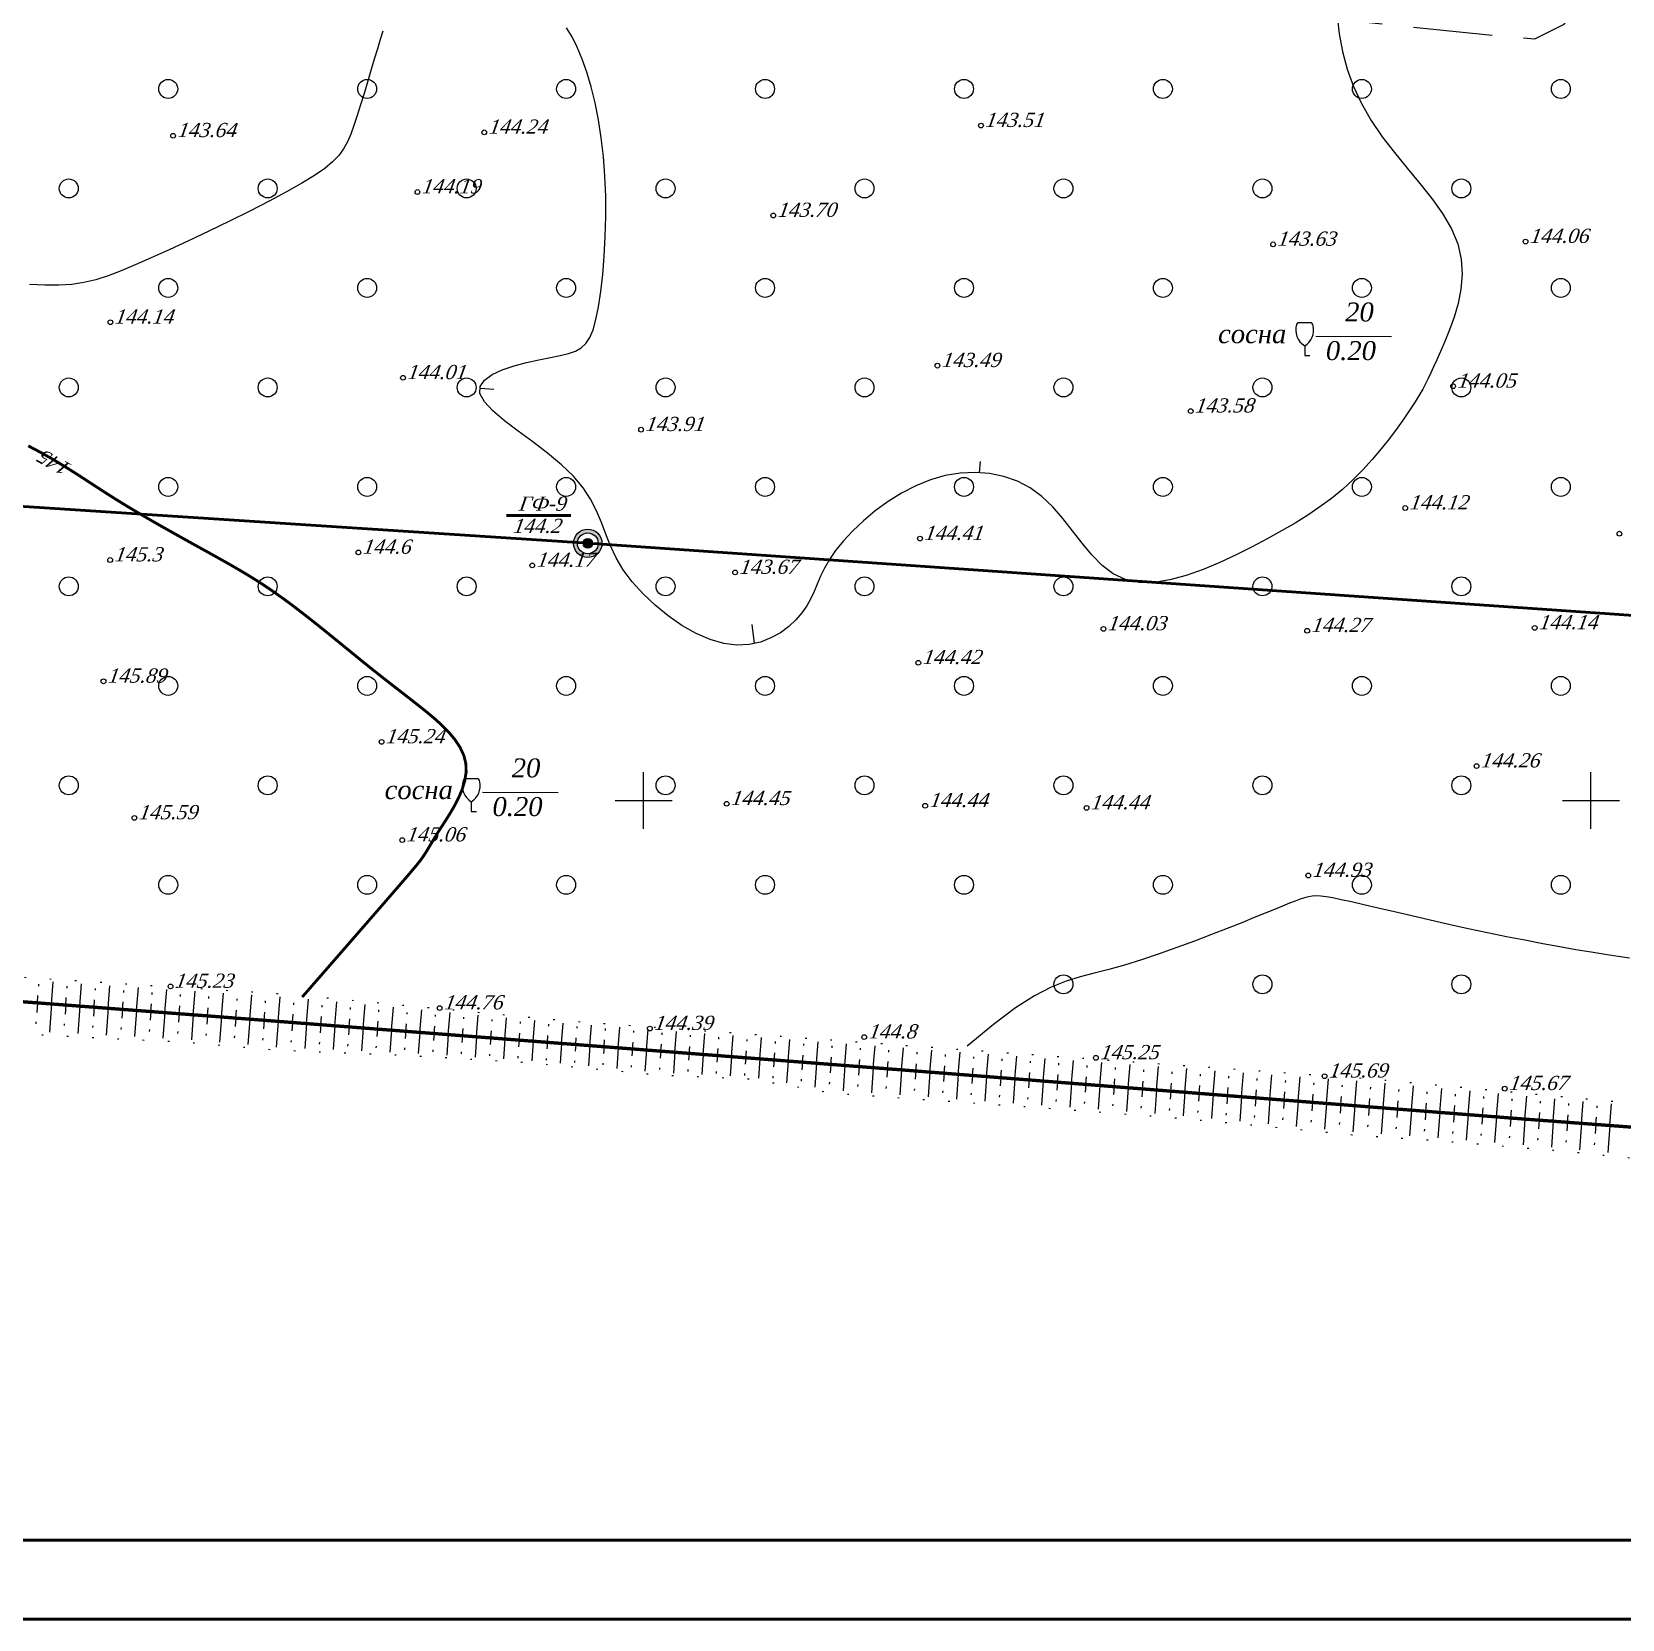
# Model space of a CAD drawing. Header units: millimetres. Extents: x 1400 to 4853, y -623 to 1865.
# Drawn here: x 2861.6 to 2962.3, y 1261.5 to 1362 of the extents above; entities that cross this region are included whole.
import ezdxf
from ezdxf.enums import TextEntityAlignment as Align

# ---------------------------------------------------------------- set-up
doc = ezdxf.new("R2010")
doc.units = ezdxf.units.MM
doc.set_wipeout_variables(frame=1)
for name, pattern in [('ADOT1', [1.6, 0.1, -1.5]), ('AHIDDEN2', [3, 1.5, -1.5]), ('AHIDDEN4', [7, 5, -2])]:
    doc.linetypes.add(name, pattern=pattern)
for name, color, linetype in [('CONT-MNR', 7, 'Continuous'), ('жел_дор', 7, 'Continuous'), ('кресты', 7, 'Continuous'), ('ПИКЕТЫ', 7, 'Continuous'), ('проы', 7, 'Continuous'), ('РАСТИТ', 7, 'Continuous'), ('РЕЛЬЕФ', 7, 'Continuous'), ('Скважины', 7, 'Continuous'), ('СІТУАЦІЯ', 7, 'Continuous')]:
    doc.layers.add(name, color=color, linetype=linetype)
doc.styles.add('grad', font='timesi.ttf')
doc.styles.add('universw', font='timesi.ttf', dxfattribs={"oblique": 10})

# ---------------------------------------------------------------- blocks, each defined once
blk = doc.blocks.new('390_2')
at = {"color": 0, "linetype": 'Continuous', "lineweight": 0}
blk.add_wipeout([(0.56, -0.02), (0.56, 0.02), (0.02, 0.02), (0.02, 1.02), (0.15, 1.11), (0.31, 1.24), (0.46, 1.38), (0.62, 1.58), (0.73, 1.77), (0.84, 2), (0.9, 2.21), (0.95, 2.44), (0.96, 2.61), (0.96, 2.86), (0.94, 3.01), (0.89, 3.24), (0.86, 3.33), (0.82, 3.39), (0.77, 3.44), (0.7, 3.46), (-0.38, 3.46), (-0.69, 3.46), (-0.8, 3.42), (-0.85, 3.37), (-0.89, 3.28), (-0.93, 3.11), (-0.96, 2.93), (-0.97, 2.66), (-0.95, 2.39), (-0.91, 2.19), (-0.85, 2.03), (-0.78, 1.85), (-0.67, 1.65), (-0.56, 1.5), (-0.45, 1.37), (-0.28, 1.21), (-0.13, 1.09), (-0.02, 1.02), (-0.02, -0.02)], dxfattribs=at)
at = {"color": 0, "linetype": 'Continuous'}
blk.add_lwpolyline([(0.89, 3.12), (0.86, 3.28, 0.283123), (0.7, 3.44), (-0.69, 3.44, 0.301637), (-0.87, 3.28, 0.346308), (0, 1.03, 0.325277)], format="xyb", close=True, dxfattribs=at)
blk.add_lwpolyline([(0, 1.03), (0, 0), (0.54, 0)], dxfattribs=at)
blk = doc.blocks.new('372')
blk.add_circle((0, 0), 1)
blk = doc.blocks.new('368')
at = {"color": 0, "linetype": 'Continuous'}
blk.add_blockref('372', (0, 0), dxfattribs=at)
blk = doc.blocks.new('A$C0DFD615A')
at = {"layer": 'Скважины', "linetype": 'Continuous'}
h = blk.add_hatch(color=6, dxfattribs=at)
h.paths.add_polyline_path([(-3, 0, 1), (3, 0, 1)])
h.paths.add_polyline_path([(2.2, 0, -1), (-2.2, 0, -1)], flags=16)
at = {"layer": 'Скважины', "linetype": 'Continuous', "lineweight": 50}
h = blk.add_hatch(color=6, dxfattribs=at)
edge = h.paths.add_edge_path()
edge.add_arc((0, 0), 1, 0, 360)
at = {"layer": 'Скважины', "color": 0, "linetype": 'Continuous'}
for radius in [3, 2.2, 1]:
    blk.add_circle((0, 0), radius, dxfattribs=at)

msp = doc.modelspace()

# ---------------------------------------------------------------- linework, layer by layer
at = {"lineweight": 50}
for points in [[(3351.713, 1865.4673), (3351.713, 1261.4673), (2485.713, 1261.4673), (2485.713, 1865.4673)], [(3346.713, 1860.4673), (3346.713, 1266.4673), (2505.713, 1266.4673), (2505.713, 1860.4673)]]:
    msp.add_lwpolyline(points, close=True, dxfattribs=at)
at = {"color": 7, "linetype": 'Continuous', "lineweight": 50, "flags": 128}
msp.add_lwpolyline([(3022.8806, 1516.821), (3008.7078, 1473.7954), (2991.3424, 1385.8815), (2991.9063, 1342.6075), (2991.9063, 1342.6075, -0.42950611), (2972.8201, 1324.3423), (2896.8223, 1329.5967), (2840.9623, 1333.2267), (2758.0423, 1339.7067), (2692.7023, 1344.9267)], format="xyb", dxfattribs=at)
at = {"layer": 'CONT-MNR', "color": 30, "linetype": 'Continuous', "flags": 128}
for points in [[(2883.8485, 1362.0299), (2883.6809, 1361.5108), (2883.4966, 1360.9117), (2883.2976, 1360.248), (2883.0878, 1359.5401), (2882.8711, 1358.8086), (2882.6514, 1358.0741), (2882.4326, 1357.3571), (2882.2187, 1356.6782), (2882.0136, 1356.0578), (2881.8164, 1355.5103), (2881.6073, 1355.0241), (2881.3617, 1354.5816), (2881.0548, 1354.165), (2880.6622, 1353.7564), (2880.1591, 1353.3383), (2879.5208, 1352.8926), (2878.7229, 1352.4019), (2877.7513, 1351.8539), (2876.6357, 1351.2598), (2875.4163, 1350.6365), (2874.1334, 1350.0009), (2872.8272, 1349.3696), (2871.5382, 1348.7597), (2870.3065, 1348.188), (2869.1724, 1347.6712), (2868.1646, 1347.2232), (2867.2646, 1346.8452), (2866.4422, 1346.5351), (2865.6674, 1346.2911), (2864.9101, 1346.1112), (2864.14, 1345.9934), (2863.3271, 1345.936), (2862.4412, 1345.9368), (2861.4607, 1345.9925)], [(2962.8034, 1303.3165), (2962.0761, 1303.4264), (2961.2641, 1303.5547), (2960.3726, 1303.7008), (2959.4097, 1303.8645), (2958.3835, 1304.0452), (2957.3022, 1304.2427), (2956.1737, 1304.4566), (2955.0064, 1304.6866), (2953.8081, 1304.9322), (2952.5892, 1305.192), (2951.3687, 1305.4606), (2950.1675, 1305.7312), (2949.0068, 1305.9972), (2947.9076, 1306.2521), (2946.8911, 1306.4892), (2945.9782, 1306.7019), (2945.1901, 1306.8835), (2944.5407, 1307.0289), (2944.0151, 1307.1385), (2943.5912, 1307.2142), (2943.247, 1307.2577), (2942.9605, 1307.271), (2942.7096, 1307.256), (2942.4722, 1307.2143), (2942.2263, 1307.148), (2941.9517, 1307.0581), (2941.6354, 1306.9428), (2941.2663, 1306.7995), (2940.8332, 1306.6256), (2940.325, 1306.4186), (2939.7307, 1306.1758), (2939.039, 1305.8947), (2938.2388, 1305.5728), (2937.3252, 1305.21), (2936.3187, 1304.8175), (2935.2457, 1304.4087), (2934.1329, 1303.9974), (2933.0069, 1303.5972), (2931.8942, 1303.2218), (2930.8214, 1302.8846), (2929.8152, 1302.5995), (2928.8895, 1302.3682), (2928.0073, 1302.1448), (2927.1191, 1301.8718), (2926.1752, 1301.4915), (2925.1262, 1300.9462), (2923.9224, 1300.1783), (2922.5143, 1299.1301), (2920.8523, 1297.7439)]]:
    msp.add_lwpolyline(points, dxfattribs=at)
at = {"layer": 'CONT-MNR', "color": 30, "linetype": 'Continuous', "elevation": 43.2, "flags": 128}
for points in [[(2890.0064, 1339.418), (2890.8779, 1339.351)], [(2921.6321, 1334.0665), (2921.6941, 1334.785)], [(2907.3766, 1323.2626), (2907.2394, 1324.4599)]]:
    msp.add_lwpolyline(points, dxfattribs=at)
at = {"layer": 'жел_дор', "color": 7, "linetype": 'Continuous', "const_width": 0.21, "flags": 128}
msp.add_lwpolyline([(2545.1769, 1324.5688), (2568.6355, 1322.6922), (2598.6475, 1320.5455), (2656.7669, 1316.1857), (2693.7945, 1313.3511), (2746.2355, 1309.4923), (2810.4293, 1304.4394), (2873.3997, 1299.6198), (2917.8524, 1296.1617), (2955.541, 1293.183), (2979.0492, 1291.4119), (3006.4384, 1289.3544)], dxfattribs=at)
at = {"layer": 'кресты', "color": 3, "linetype": 'Continuous'}
for p, q in [((2900.3623, 1311.5067), (2900.3623, 1315.1067)), ((2960.3623, 1311.5067), (2960.3623, 1315.1067)), ((2898.5623, 1313.3067), (2902.1623, 1313.3067)), ((2958.5623, 1313.3067), (2962.1623, 1313.3067))]:
    msp.add_line(p, q, dxfattribs=at)
at = {"layer": 'ПИКЕТЫ', "color": 7, "linetype": 'Continuous'}
for centre in [(2921.7263, 1356.0483), (2870.5617, 1355.4061), (2890.2691, 1355.6207), (2886.0348, 1351.8421), (2908.5719, 1350.3564), (2956.2183, 1348.7068), (2940.227, 1348.5294), (2866.5886, 1343.5985), (2918.9718, 1340.8475), (2885.1209, 1340.0787), (2951.6315, 1339.5429), (2935.0104, 1337.9664), (2900.2008, 1336.7942), (2948.5956, 1331.8323), (2917.8644, 1329.8936), (2962.1616, 1330.2061), (2866.574, 1328.5383), (2882.2984, 1329.0234), (2893.3079, 1328.1958), (2906.1546, 1327.7506), (2929.485, 1324.1788), (2942.3854, 1324.0627), (2956.7955, 1324.2434), (2917.7579, 1322.0337), (2866.1522, 1320.8579), (2883.7645, 1317.0224), (2953.114, 1315.4898), (2905.6182, 1313.1063), (2918.191, 1312.977), (2928.4123, 1312.8384), (2868.1086, 1312.2102), (2885.0726, 1310.8066), (2942.4575, 1308.5622), (2870.3984, 1301.5348), (2887.4424, 1300.1685), (2900.7534, 1298.8675), (2914.3305, 1298.3264), (2929.0046, 1297.0158), (2943.4857, 1295.8531), (2954.8993, 1295.0622)]:
    msp.add_circle(centre, 0.15, dxfattribs=at)
at = {"layer": 'РАСТИТ', "color": 7}
for points in [[(2942.9341, 1342.7106), (2947.7259, 1342.6851)], [(2890.1488, 1313.8373), (2894.9406, 1313.8118)]]:
    msp.add_lwpolyline(points, dxfattribs=at)
at = {"layer": 'РЕЛЬЕФ', "color": 7, "linetype": 'Continuous'}
for p, q in [((2862.047, 1301.5543), (2862.0561, 1301.674)), ((2862.8633, 1300.4263), (2862.9699, 1301.8196)), ((2863.8423, 1301.4236), (2863.8514, 1301.5432)), ((2864.6581, 1300.2889), (2864.7662, 1301.7021)), ((2865.6375, 1301.2928), (2865.6467, 1301.4125)), ((2866.4528, 1300.1515), (2866.5625, 1301.5846)), ((2868.2476, 1300.0142), (2868.3588, 1301.4671)), ((2861.9659, 1300.4949), (2861.9199, 1299.8932)), ((2861.9659, 1300.4949), (2862.0012, 1300.9561)), ((2862.8633, 1300.4263), (2862.7268, 1298.6424)), ((2863.7607, 1300.3576), (2863.7965, 1300.8253)), ((2865.5554, 1300.2202), (2865.5918, 1300.6946)), ((2867.3502, 1300.0828), (2867.387, 1300.5639)), ((2867.4328, 1301.1621), (2867.442, 1301.2818)), ((2869.145, 1299.9455), (2869.1823, 1300.4331)), ((2869.2281, 1301.0314), (2869.2373, 1301.151)), ((2870.0424, 1299.8768), (2870.1551, 1301.3497)), ((2871.0234, 1300.9006), (2871.0325, 1301.0203)), ((2871.8371, 1299.7394), (2871.9514, 1301.2322)), ((2872.8187, 1300.7699), (2872.8278, 1300.8895)), ((2873.6319, 1299.6018), (2873.7496, 1301.1146)), ((2874.6152, 1300.6381), (2874.6245, 1300.7577)), ((2875.4265, 1299.4622), (2875.5459, 1300.9969)), ((2876.4104, 1300.5058), (2876.4197, 1300.6254)), ((2877.2211, 1299.3225), (2877.3422, 1300.8792)), ((2878.2055, 1300.3728), (2878.2148, 1300.4925)), ((2879.0157, 1299.1829), (2879.1364, 1300.7342)), ((2880.8103, 1299.0433), (2880.9287, 1300.5657)), ((2882.6049, 1298.9037), (2882.7211, 1300.3971)), ((2863.7607, 1300.3576), (2863.7157, 1299.7701)), ((2864.6581, 1300.2889), (2864.5248, 1298.5477)), ((2865.5554, 1300.2202), (2865.5116, 1299.6469)), ((2866.4528, 1300.1515), (2866.3228, 1298.4531)), ((2867.3502, 1300.0828), (2867.3074, 1299.5238)), ((2868.2476, 1300.0142), (2868.1209, 1298.3585)), ((2869.145, 1299.9455), (2869.1033, 1299.4007)), ((2870.0424, 1299.8768), (2869.9189, 1298.2639)), ((2870.9398, 1299.8081), (2870.8992, 1299.2776)), ((2870.9398, 1299.8081), (2870.9776, 1300.3024)), ((2871.8371, 1299.7394), (2871.7158, 1298.1538)), ((2872.7345, 1299.6707), (2872.6939, 1299.1399)), ((2872.7345, 1299.6707), (2872.7729, 1300.1716)), ((2873.6319, 1299.6018), (2873.5075, 1298.0029)), ((2874.5292, 1299.532), (2874.4876, 1298.9971)), ((2874.5292, 1299.532), (2874.5687, 1300.0399)), ((2875.4265, 1299.4622), (2875.3012, 1297.8517)), ((2876.3238, 1299.3924), (2876.2819, 1298.8536)), ((2876.3238, 1299.3924), (2876.3639, 1299.9076)), ((2878.1184, 1299.2527), (2878.159, 1299.7746)), ((2879.913, 1299.1131), (2879.9528, 1299.6254)), ((2879.9994, 1300.2236), (2880.0087, 1300.3432)), ((2881.7076, 1298.9735), (2881.7467, 1299.4761)), ((2881.7932, 1300.0743), (2881.8025, 1300.194)), ((2883.5871, 1299.9251), (2883.5964, 1300.0447)), ((2884.3995, 1298.7641), (2884.5134, 1300.2286)), ((2885.3809, 1299.7758), (2885.3902, 1299.8955)), ((2886.1941, 1298.6245), (2886.3057, 1300.0601)), ((2887.1748, 1299.6266), (2887.1841, 1299.7462)), ((2887.9887, 1298.4849), (2888.0981, 1299.8915)), ((2888.9686, 1299.4774), (2888.9779, 1299.597)), ((2889.7833, 1298.3453), (2889.8904, 1299.723)), ((2890.7624, 1299.3281), (2890.7718, 1299.4477)), ((2891.5779, 1298.2057), (2891.6828, 1299.5545)), ((2893.3725, 1298.0661), (2893.4751, 1299.386)), ((2861.8741, 1299.2949), (2861.8649, 1299.1753)), ((2863.6699, 1299.1718), (2863.6608, 1299.0522)), ((2865.4658, 1299.0487), (2865.4566, 1298.929)), ((2867.2616, 1298.9256), (2867.2525, 1298.8059)), ((2869.0575, 1298.8025), (2869.0483, 1298.6828)), ((2870.8534, 1298.6793), (2870.8442, 1298.5597)), ((2872.6481, 1298.5417), (2872.639, 1298.422)), ((2874.441, 1298.3989), (2874.4317, 1298.2792)), ((2877.2211, 1299.3225), (2877.0949, 1297.7005)), ((2878.1184, 1299.2527), (2878.077, 1298.721)), ((2879.0157, 1299.1829), (2878.8938, 1297.6163)), ((2879.913, 1299.1131), (2879.8731, 1298.6005)), ((2880.8103, 1299.0433), (2880.6929, 1297.5343)), ((2881.7076, 1298.9735), (2881.6692, 1298.4801)), ((2882.6049, 1298.9037), (2882.492, 1297.4523)), ((2883.5022, 1298.8339), (2883.4653, 1298.3597)), ((2883.5022, 1298.8339), (2883.5405, 1299.3269)), ((2884.3995, 1298.7641), (2884.291, 1297.3702)), ((2885.2968, 1298.6943), (2885.2614, 1298.2393)), ((2885.2968, 1298.6943), (2885.3344, 1299.1777)), ((2886.1941, 1298.6245), (2886.0899, 1297.2851)), ((2887.0914, 1298.5547), (2887.057, 1298.1129)), ((2887.0914, 1298.5547), (2887.1282, 1299.0284)), ((2887.9887, 1298.4849), (2887.8867, 1297.1736)), ((2888.886, 1298.4151), (2888.8523, 1297.9827)), ((2888.886, 1298.4151), (2888.9221, 1298.8792)), ((2890.6806, 1298.2755), (2890.7159, 1298.7299)), ((2892.4752, 1298.1359), (2892.5098, 1298.5807)), ((2892.5563, 1299.1789), (2892.5656, 1299.2985)), ((2894.2698, 1297.9963), (2894.3036, 1298.4314)), ((2894.3501, 1299.0296), (2894.3594, 1299.1492)), ((2895.1671, 1297.9265), (2895.2675, 1299.2174)), ((2896.1444, 1298.8862), (2896.1537, 1299.0058)), ((2896.9616, 1297.7869), (2897.0626, 1299.0851)), ((2897.9393, 1298.7494), (2897.9486, 1298.869)), ((2898.7562, 1297.6473), (2898.8579, 1298.9537)), ((2899.7341, 1298.6125), (2899.7434, 1298.7322)), ((2900.5508, 1297.5076), (2900.6531, 1298.8224)), ((2901.5289, 1298.4757), (2901.5382, 1298.5953)), ((2902.3454, 1297.368), (2902.4484, 1298.6911)), ((2903.3237, 1298.3388), (2903.333, 1298.4585)), ((2904.14, 1297.2284), (2904.2436, 1298.5598)), ((2905.9346, 1297.0888), (2906.0388, 1298.4285)), ((2876.2353, 1298.2554), (2876.226, 1298.1358)), ((2878.0305, 1298.1228), (2878.0212, 1298.0031)), ((2879.8266, 1298.0023), (2879.8173, 1297.8827)), ((2881.6227, 1297.8819), (2881.6133, 1297.7623)), ((2883.4187, 1297.7615), (2883.4094, 1297.6419)), ((2885.2148, 1297.6411), (2885.2055, 1297.5214)), ((2887.0105, 1297.5147), (2887.0012, 1297.3951)), ((2888.8058, 1297.3845), (2888.7965, 1297.2649)), ((2889.7833, 1298.3453), (2889.6834, 1297.0621)), ((2890.6806, 1298.2755), (2890.6476, 1297.8525)), ((2891.5779, 1298.2057), (2891.4802, 1296.9507)), ((2892.4752, 1298.1359), (2892.443, 1297.7222)), ((2893.3725, 1298.0661), (2893.2766, 1296.834)), ((2894.2698, 1297.9963), (2894.2375, 1297.5812)), ((2895.1671, 1297.9265), (2895.0692, 1296.6682)), ((2896.0643, 1297.8567), (2896.0314, 1297.4329)), ((2896.0643, 1297.8567), (2896.0979, 1298.288)), ((2896.9616, 1297.7869), (2896.8617, 1296.5023)), ((2897.8589, 1297.7171), (2897.8253, 1297.2845)), ((2897.8589, 1297.7171), (2897.8927, 1298.1512)), ((2898.7562, 1297.6473), (2898.6543, 1296.3364)), ((2899.6535, 1297.5775), (2899.6192, 1297.1361)), ((2899.6535, 1297.5775), (2899.6875, 1298.0143)), ((2900.5508, 1297.5076), (2900.4468, 1296.1706)), ((2901.4481, 1297.4378), (2901.4131, 1296.9878)), ((2901.4481, 1297.4378), (2901.4823, 1297.8775)), ((2902.3454, 1297.368), (2902.2425, 1296.0449)), ((2903.2427, 1297.2982), (2903.2772, 1297.7406)), ((2905.0373, 1297.1586), (2905.072, 1297.6038)), ((2905.1185, 1298.202), (2905.1278, 1298.3216)), ((2906.8319, 1297.019), (2906.8668, 1297.467)), ((2906.9133, 1298.0652), (2906.9226, 1298.1848)), ((2907.7292, 1296.9492), (2907.8341, 1298.2972)), ((2908.7081, 1297.9283), (2908.7174, 1298.0479)), ((2909.5238, 1296.8096), (2909.6293, 1298.1659)), ((2910.5029, 1297.7915), (2910.5122, 1297.9111)), ((2911.3184, 1296.67), (2911.4246, 1298.0346)), ((2912.2977, 1297.6546), (2912.3071, 1297.7743)), ((2913.113, 1296.5304), (2913.2198, 1297.9031)), ((2914.0926, 1297.5177), (2914.1019, 1297.6373)), ((2914.9076, 1296.3908), (2915.015, 1297.7715)), ((2915.8874, 1297.3808), (2915.8967, 1297.5004)), ((2916.7022, 1296.2512), (2916.8103, 1297.64)), ((2918.4967, 1296.1108), (2918.6072, 1297.5082)), ((2920.2912, 1295.969), (2920.4024, 1297.3763)), ((2890.6011, 1297.2543), (2890.5918, 1297.1346)), ((2892.3964, 1297.124), (2892.3871, 1297.0044)), ((2894.1909, 1296.983), (2894.1816, 1296.8634)), ((2895.9848, 1296.8347), (2895.9755, 1296.715)), ((2897.7788, 1296.6863), (2897.7695, 1296.5667)), ((2899.5727, 1296.5379), (2899.5634, 1296.4183)), ((2901.3666, 1296.3896), (2901.3573, 1296.2699)), ((2903.2427, 1297.2982), (2903.2091, 1296.8664)), ((2904.14, 1297.2284), (2904.0414, 1295.9606)), ((2905.0373, 1297.1586), (2905.0052, 1296.7452)), ((2905.9346, 1297.0888), (2905.8403, 1295.8763)), ((2906.8319, 1297.019), (2906.8012, 1296.6241)), ((2907.7292, 1296.9492), (2907.6342, 1295.7275)), ((2908.6265, 1296.8794), (2908.5929, 1296.4475)), ((2908.6265, 1296.8794), (2908.6616, 1297.3301)), ((2909.5238, 1296.8096), (2909.4173, 1295.4402)), ((2910.4211, 1296.7398), (2910.3837, 1296.2587)), ((2910.4211, 1296.7398), (2910.4564, 1297.1933)), ((2911.3184, 1296.67), (2911.2004, 1295.1529)), ((2912.2157, 1296.6002), (2912.1745, 1296.0699)), ((2912.2157, 1296.6002), (2912.2512, 1297.0564)), ((2913.113, 1296.5304), (2912.9879, 1294.9218)), ((2914.0103, 1296.4606), (2913.9687, 1295.9262)), ((2914.0103, 1296.4606), (2914.046, 1296.9195)), ((2914.9076, 1296.3908), (2914.7833, 1294.7932)), ((2915.8049, 1296.321), (2915.8408, 1296.7826)), ((2917.5995, 1296.1814), (2917.6356, 1296.6456)), ((2917.6822, 1297.2438), (2917.6915, 1297.3635)), ((2919.394, 1296.0399), (2919.4309, 1296.5073)), ((2919.4782, 1297.1055), (2919.4876, 1297.2251)), ((2921.1884, 1295.898), (2921.2256, 1296.3688)), ((2921.2729, 1296.967), (2921.2823, 1297.0866)), ((2922.0856, 1295.8271), (2922.1976, 1297.2445)), ((2923.0676, 1296.8285), (2923.077, 1296.9481)), ((2923.88, 1295.6853), (2923.9928, 1297.1127)), ((2924.8622, 1296.69), (2924.8717, 1296.8096)), ((2925.6744, 1295.5435), (2925.788, 1296.9809)), ((2926.6569, 1296.5515), (2926.6664, 1296.6712)), ((2927.4689, 1295.4017), (2927.5833, 1296.8491)), ((2928.4516, 1296.413), (2928.4611, 1296.5327)), ((2929.2633, 1295.2599), (2929.3785, 1296.7173)), ((2930.2463, 1296.275), (2930.2558, 1296.3946)), ((2931.0577, 1295.118), (2931.1739, 1296.5883)), ((2932.8521, 1294.9762), (2932.9694, 1296.4595)), ((2903.1626, 1296.2682), (2903.1533, 1296.1486)), ((2904.9586, 1296.147), (2904.9493, 1296.0274)), ((2906.7547, 1296.0259), (2906.7454, 1295.9062)), ((2908.5464, 1295.8494), (2908.5371, 1295.7297)), ((2910.3372, 1295.6605), (2910.3279, 1295.5409)), ((2912.1279, 1295.4717), (2912.1186, 1295.352)), ((2915.8049, 1296.321), (2915.7636, 1295.7903)), ((2916.7022, 1296.2512), (2916.5788, 1294.6645)), ((2917.5995, 1296.1814), (2917.5585, 1295.6543)), ((2918.4967, 1296.1108), (2918.3723, 1294.5358)), ((2919.394, 1296.0399), (2919.3526, 1295.517)), ((2920.2912, 1295.969), (2920.1677, 1294.4069)), ((2921.1884, 1295.898), (2921.1474, 1295.3795)), ((2922.0856, 1295.8271), (2921.9632, 1294.2788)), ((2922.9828, 1295.7562), (2922.9422, 1295.2425)), ((2922.9828, 1295.7562), (2923.0203, 1296.2304)), ((2923.88, 1295.6853), (2923.7588, 1294.1514)), ((2924.7772, 1295.6144), (2924.737, 1295.1055)), ((2924.7772, 1295.6144), (2924.815, 1296.0919)), ((2925.6744, 1295.5435), (2925.5544, 1294.024)), ((2926.5717, 1295.4726), (2926.5318, 1294.9685)), ((2926.5717, 1295.4726), (2926.6097, 1295.9534)), ((2927.4689, 1295.4017), (2927.3499, 1293.8967)), ((2928.3661, 1295.3308), (2928.4043, 1295.8149)), ((2930.1605, 1295.1889), (2930.1991, 1295.6769)), ((2931.9549, 1295.0471), (2931.9938, 1295.5394)), ((2932.0411, 1296.1375), (2932.0506, 1296.2571)), ((2933.7493, 1294.9053), (2933.7886, 1295.4019)), ((2933.8359, 1296), (2933.8453, 1296.1196)), ((2934.6466, 1294.8344), (2934.7648, 1296.3306)), ((2935.6306, 1295.8625), (2935.6401, 1295.9821)), ((2936.441, 1294.6926), (2936.5603, 1296.2018)), ((2937.4254, 1295.725), (2937.4349, 1295.8447)), ((2938.2354, 1294.5508), (2938.3557, 1296.0729)), ((2939.2202, 1295.5875), (2939.2296, 1295.7072)), ((2940.0298, 1294.4089), (2940.1512, 1295.9441)), ((2941.0149, 1295.45), (2941.0244, 1295.5697)), ((2941.8243, 1294.2671), (2941.9466, 1295.8153)), ((2942.8097, 1295.3125), (2942.8191, 1295.4322)), ((2943.6187, 1294.1253), (2943.7421, 1295.6864)), ((2945.4131, 1293.9835), (2945.5375, 1295.5576)), ((2947.2075, 1293.8417), (2947.3315, 1295.4106)), ((2913.9222, 1295.328), (2913.9129, 1295.2084)), ((2915.7171, 1295.1921), (2915.7078, 1295.0724)), ((2917.512, 1295.0561), (2917.5027, 1294.9365)), ((2919.3054, 1294.9189), (2919.2959, 1294.7993)), ((2921.1001, 1294.7814), (2921.0907, 1294.6618)), ((2922.8949, 1294.6444), (2922.8855, 1294.5248)), ((2924.6897, 1294.5074), (2924.6803, 1294.3877)), ((2926.4845, 1294.3704), (2926.4751, 1294.2507)), ((2928.3661, 1295.3308), (2928.3265, 1294.8304)), ((2929.2633, 1295.2599), (2929.1448, 1293.7604)), ((2930.1605, 1295.1889), (2930.121, 1294.6896)), ((2931.0577, 1295.118), (2930.9394, 1293.6216)), ((2931.9549, 1295.0471), (2931.9155, 1294.5488)), ((2932.8521, 1294.9762), (2932.7341, 1293.4828)), ((2933.7493, 1294.9053), (2933.71, 1294.408)), ((2934.6466, 1294.8344), (2934.5288, 1293.344)), ((2935.5438, 1294.7635), (2935.5042, 1294.2629)), ((2935.5438, 1294.7635), (2935.5834, 1295.2644)), ((2936.441, 1294.6926), (2936.3213, 1293.1779)), ((2937.3382, 1294.6217), (2937.2979, 1294.1124)), ((2937.3382, 1294.6217), (2937.3781, 1295.1269)), ((2938.2354, 1294.5508), (2938.1136, 1293.0102)), ((2939.1326, 1294.4798), (2939.0917, 1293.962)), ((2939.1326, 1294.4798), (2939.1729, 1294.9894)), ((2940.0298, 1294.4089), (2939.906, 1292.8425)), ((2940.927, 1294.338), (2940.9677, 1294.8519)), ((2942.7215, 1294.1962), (2942.7624, 1294.7144)), ((2944.5159, 1294.0544), (2944.5572, 1294.5769)), ((2944.6045, 1295.1751), (2944.6139, 1295.2947)), ((2946.3103, 1293.9126), (2946.3519, 1294.4393)), ((2946.3992, 1295.0375), (2946.4087, 1295.1571)), ((2948.193, 1294.888), (2948.2025, 1295.0077)), ((2949.0019, 1293.6998), (2949.1241, 1295.2459)), ((2949.9869, 1294.7386), (2949.9963, 1294.8582)), ((2950.7964, 1293.558), (2950.9168, 1295.0813)), ((2951.7807, 1294.5892), (2951.7901, 1294.7088)), ((2952.5908, 1293.4162), (2952.7094, 1294.9166)), ((2953.5745, 1294.4398), (2953.584, 1294.5594)), ((2954.3852, 1293.2744), (2954.502, 1294.752)), ((2955.3683, 1294.2903), (2955.3778, 1294.4099)), ((2956.1798, 1293.1349), (2956.2893, 1294.588)), ((2957.9747, 1292.9997), (2958.0821, 1294.424)), ((2928.2793, 1294.2323), (2928.2698, 1294.1127)), ((2930.0738, 1294.0915), (2930.0643, 1293.9719)), ((2931.8683, 1293.9507), (2931.8588, 1293.831)), ((2933.6628, 1293.8099), (2933.6533, 1293.6902)), ((2935.4569, 1293.6648), (2935.4475, 1293.5451)), ((2937.2507, 1293.5143), (2937.2412, 1293.3947)), ((2939.0444, 1293.3639), (2939.035, 1293.2442)), ((2940.927, 1294.338), (2940.8854, 1293.8116)), ((2941.8243, 1294.2671), (2941.6983, 1292.6735)), ((2942.7215, 1294.1962), (2942.6791, 1293.66)), ((2943.6187, 1294.1253), (2943.4903, 1292.5016)), ((2944.5159, 1294.0544), (2944.4727, 1293.5081)), ((2945.4131, 1293.9835), (2945.2824, 1292.3296)), ((2946.3103, 1293.9126), (2946.2668, 1293.362)), ((2947.2075, 1293.8417), (2947.0778, 1292.2007)), ((2948.1047, 1293.7707), (2948.0618, 1293.2274)), ((2948.1047, 1293.7707), (2948.1458, 1294.2899)), ((2949.0019, 1293.6998), (2948.874, 1292.0805)), ((2949.8992, 1293.6289), (2949.8568, 1293.0928)), ((2949.8992, 1293.6289), (2949.9396, 1294.1405)), ((2950.7964, 1293.558), (2950.6697, 1291.9552)), ((2951.6936, 1293.4871), (2951.6513, 1292.9515)), ((2951.6936, 1293.4871), (2951.7334, 1293.9911)), ((2952.5908, 1293.4162), (2952.4635, 1291.8056)), ((2953.488, 1293.3453), (2953.4455, 1292.8071)), ((2953.488, 1293.3453), (2953.5272, 1293.8416)), ((2955.2824, 1293.2035), (2955.3211, 1293.6922)), ((2957.0773, 1293.0673), (2957.1134, 1293.5469)), ((2957.1585, 1294.1452), (2957.1675, 1294.2648)), ((2958.8722, 1292.932), (2958.9076, 1293.402)), ((2958.9527, 1294.0004), (2958.9617, 1294.12)), ((2959.7697, 1292.8644), (2959.8748, 1294.26)), ((2960.7469, 1293.8555), (2960.7559, 1293.9752)), ((2961.5646, 1292.7292), (2961.6676, 1294.096)), ((2940.8382, 1293.2134), (2940.8287, 1293.0938)), ((2942.6318, 1293.0618), (2942.6224, 1292.9422)), ((2944.4254, 1292.91), (2944.416, 1292.7904)), ((2946.2195, 1292.7638), (2946.2101, 1292.6442)), ((2948.0145, 1292.6292), (2948.0051, 1292.5096)), ((2949.8095, 1292.4946), (2949.8001, 1292.375)), ((2951.604, 1292.3534), (2951.5945, 1292.2338)), ((2954.3852, 1293.2744), (2954.2573, 1291.656)), ((2955.2824, 1293.2035), (2955.2397, 1292.6627)), ((2956.1798, 1293.1349), (2956.0571, 1291.5062)), ((2957.0773, 1293.0673), (2957.0362, 1292.5221)), ((2957.9747, 1292.9997), (2957.851, 1291.3572)), ((2958.8722, 1292.932), (2958.8308, 1292.3823)), ((2959.7697, 1292.8644), (2959.644, 1291.1962)), ((2960.6671, 1292.7968), (2960.6247, 1292.2339)), ((2960.6671, 1292.7968), (2960.7018, 1293.2572)), ((2961.5646, 1292.7292), (2961.4358, 1291.0196)), ((2953.3982, 1292.209), (2953.3887, 1292.0894)), ((2955.1924, 1292.0646), (2955.183, 1291.9449)), ((2956.9911, 1291.9238), (2956.9821, 1291.8041)), ((2958.7857, 1291.784), (2958.7767, 1291.6643)), ((2960.5797, 1291.6355), (2960.5706, 1291.5159))]:
    msp.add_line(p, q, dxfattribs=at)
at = {"layer": 'РЕЛЬЕФ', "color": 7, "linetype": 'ADOT1', "flags": 128}
for points in [[(3007.9891, 1290.5775), (2991.6685, 1291.7795), (2969.915, 1293.506), (2964.8625, 1293.9467), (2963.6194, 1294.0669), (2946.4367, 1295.6697), (2929.4946, 1296.8717), (2912.4322, 1298.1139), (2895.3297, 1299.356), (2878.1871, 1300.9988), (2861.3252, 1302.0807), (2844.1826, 1303.3228), (2827.04, 1304.7653), (2809.9776, 1306.1276), (2792.9152, 1307.4098), (2775.8528, 1308.692), (2758.7904, 1309.9742), (2741.728, 1311.2564), (2726.1178, 1312.4143), (2689.7088, 1315.1919), (2661.6254, 1317.5387), (2643.9426, 1318.7823), (2629.4235, 1319.561), (2618.2711, 1320.1374), (2596.8338, 1321.6766), (2582.1563, 1322.8934), (2562.8361, 1325.0216), (2554.2341, 1325.5276), (2544.7482, 1326.2321)], [(2544.8377, 1323.3125), (2553.7482, 1322.3276), (2567.7055, 1321.0669), (2575.9064, 1320.3971), (2584.7244, 1319.9204), (2596.7104, 1319.1719), (2610.4178, 1318.1849), (2619.6043, 1317.6333), (2632.5216, 1316.5277), (2640.7619, 1315.9367), (2651.3935, 1315.1072), (2661.0927, 1314.4374), (2673.0657, 1313.5242), (2682.4494, 1312.6969), (2694.1036, 1311.8267), (2704.473, 1310.9206), (2714.2742, 1309.9321), (2724.407, 1309.223), (2735.9037, 1308.6281), (2745.6817, 1307.6825), (2754.4564, 1306.8926), (2762.0265, 1306.1835), (2778.8087, 1304.6815), (2785.3931, 1304.1693), (2795.9881, 1303.3777), (2806.1209, 1302.7868), (2816.008, 1301.9904), (2827.7927, 1300.9828), (2838.0932, 1300.1621), (2845.2775, 1299.7214), (2854.4153, 1298.9027), (2861.0954, 1298.5249), (2871.2108, 1298.0194), (2877.1346, 1297.5157), (2885.8914, 1297.1476), (2893.096, 1296.7131), (2901.3436, 1295.9365), (2907.0576, 1295.6882), (2912.3368, 1294.7883), (2921.0823, 1294.1675), (2927.7279, 1293.702), (2934.61, 1293.1711), (2941.1314, 1292.5505), (2945.5722, 1292.1161), (2950.3406, 1291.8035), (2958.8495, 1291.0898), (2964.3947, 1290.5289), (2971.3509, 1290.1566), (2982.0794, 1289.0356), (2993.5215, 1287.9459), (2999.4839, 1287.3253), (3010.9921, 1286.6997)]]:
    msp.add_lwpolyline(points, dxfattribs=at)
at = {"layer": 'Скважины', "color": 0, "linetype": 'Continuous', "lineweight": 50}
msp.add_line((2891.6672, 1331.3656, -43.5), (2895.7461, 1331.3656, -43.5), dxfattribs=at)
at = {"layer": 'СІТУАЦІЯ', "color": 7, "linetype": 'AHIDDEN4', "flags": 128}
msp.add_lwpolyline([(2966.3819, 1294.3186), (2966.8139, 1295.5056), (2967.6778, 1298.2572), (2968.3797, 1300.9549), (2968.6497, 1302.6274), (2966.5979, 1304.1921), (2965.41, 1305.2172), (2964.6559, 1306.3553), (2964.8422, 1308.5354), (2965.4542, 1311.6727), (2966.362, 1316.4168), (2966.6172, 1319.9439), (2967.4677, 1323.556), (2968.9114, 1328.9218), (2968.3681, 1332.1788), (2967.4989, 1334.7844), (2966.7384, 1337.4986), (2966.847, 1341.5155), (2967.2816, 1347.7038), (2968.1818, 1357.0359), (2967.9676, 1359.0688), (2966.7362, 1360.4063), (2964.6481, 1361.6368), (2962.7206, 1362.6533), (2959.9901, 1364.0442), (2958.598, 1362.4393), (2956.7777, 1361.5298), (2954.2613, 1361.7438), (2888.3818, 1368.4478)], dxfattribs=at)

# ---------------------------------------------------------------- block references
at = {"layer": 'проы', "color": 0, "linetype": 'Continuous', "lineweight": 50, "xscale": 0.3, "yscale": 0.3, "zscale": 0.3}
msp.add_blockref('A$C0DFD615A', (2896.8223, 1329.5967), dxfattribs=at)
at = {"layer": 'РАСТИТ', "color": 7, "linetype": 'Continuous', "xscale": 0.6, "yscale": 0.6, "zscale": 0.6}
for p in [(2870.2507, 1358.37), (2882.8507, 1358.37), (2895.4507, 1358.37), (2908.0507, 1358.37), (2920.6507, 1358.37), (2933.2507, 1358.37), (2945.8507, 1358.37), (2958.4507, 1358.37), (2863.9507, 1352.07), (2876.5507, 1352.07), (2889.1507, 1352.07), (2901.7507, 1352.07), (2914.3507, 1352.07), (2926.9507, 1352.07), (2939.5507, 1352.07), (2952.1507, 1352.07), (2870.2507, 1345.77), (2882.8507, 1345.77), (2895.4507, 1345.77), (2908.0507, 1345.77), (2920.6507, 1345.77), (2933.2507, 1345.77), (2945.8507, 1345.77), (2958.4507, 1345.77), (2863.9507, 1339.47), (2876.5507, 1339.47), (2889.1507, 1339.47), (2901.7507, 1339.47), (2914.3507, 1339.47), (2926.9507, 1339.47), (2939.5507, 1339.47), (2952.1507, 1339.47), (2870.2507, 1333.17), (2882.8507, 1333.17), (2895.4507, 1333.17), (2908.0507, 1333.17), (2920.6507, 1333.17), (2933.2507, 1333.17), (2945.8507, 1333.17), (2958.4507, 1333.17), (2863.9507, 1326.87), (2876.5507, 1326.87), (2889.1507, 1326.87), (2901.7507, 1326.87), (2914.3507, 1326.87), (2926.9507, 1326.87), (2939.5507, 1326.87), (2952.1507, 1326.87), (2870.2507, 1320.57), (2882.8507, 1320.57), (2895.4507, 1320.57), (2908.0507, 1320.57), (2920.6507, 1320.57), (2933.2507, 1320.57), (2945.8507, 1320.57), (2958.4507, 1320.57), (2863.9507, 1314.27), (2876.5507, 1314.27), (2901.7507, 1314.27), (2914.3507, 1314.27), (2926.9507, 1314.27), (2939.5507, 1314.27), (2952.1507, 1314.27), (2870.2507, 1307.97), (2882.8507, 1307.97), (2895.4507, 1307.97), (2908.0507, 1307.97), (2920.6507, 1307.97), (2933.2507, 1307.97), (2945.8507, 1307.97), (2958.4507, 1307.97), (2926.9507, 1301.67), (2939.5507, 1301.67), (2952.1507, 1301.67)]:
    msp.add_blockref('368', p, dxfattribs=at)

# ---------------------------------------------------------------- texts
at = {"layer": 'CONT-MNR', "color": 30, "linetype": 'Continuous', "style": 'universw', "oblique": 10}
msp.add_text('145', height=0.9, rotation=150.997063, dxfattribs=at).set_placement((2863.0686, 1334.6646), align=Align.MIDDLE)
at = {"layer": 'ПИКЕТЫ', "color": 7, "linetype": 'Continuous', "style": 'universw', "oblique": 10}
for s, p in [('143.51', (2921.9949, 1355.9617)), ('143.64', (2870.8302, 1355.3194)), ('144.24', (2890.5376, 1355.534)), ('144.19', (2886.3033, 1351.7554)), ('143.70', (2908.8404, 1350.2697)), ('143.63', (2940.4955, 1348.4427)), ('144.06', (2956.4869, 1348.6201)), ('144.14', (2866.8571, 1343.5118)), ('144.01', (2885.3895, 1339.992)), ('143.49', (2919.2403, 1340.7609)), ('144.05', (2951.9001, 1339.4562)), ('143.58', (2935.2789, 1337.8798)), ('143.91', (2900.4694, 1336.7075)), ('144.12', (2948.8641, 1331.7457)), ('144.41', (2918.133, 1329.807)), ('144.6', (2882.567, 1328.9367)), ('145.3', (2866.8425, 1328.4517)), ('144.17', (2893.5764, 1328.1091)), ('143.67', (2906.4231, 1327.6639)), ('144.03', (2929.7535, 1324.0921)), ('144.27', (2942.6539, 1323.976)), ('144.14', (2957.064, 1324.1567)), ('144.42', (2918.0265, 1321.947)), ('145.89', (2866.4207, 1320.7712)), ('145.24', (2884.033, 1316.9357)), ('144.26', (2953.3825, 1315.4031)), ('144.45', (2905.8867, 1313.0196)), ('144.44', (2918.4595, 1312.8903)), ('144.44', (2928.6808, 1312.7517)), ('145.59', (2868.3771, 1312.1235)), ('145.06', (2885.3411, 1310.7199)), ('144.93', (2942.726, 1308.4755)), ('145.23', (2870.667, 1301.4481)), ('144.76', (2887.7109, 1300.0818)), ('144.39', (2901.0219, 1298.7809)), ('144.8', (2914.599, 1298.2398)), ('145.25', (2929.2731, 1296.9292)), ('145.69', (2943.7542, 1295.7664)), ('145.67', (2955.1678, 1294.9755))]:
    msp.add_text(s, height=0.9, dxfattribs=at).set_placement(p)
at = {"layer": 'РАСТИТ', "color": 7, "linetype": 'AHIDDEN2', "style": 'grad'}
for s, p in [('20', (2944.7938, 1343.646)), ('сосна', (2936.7443, 1342.2686)), ('0.20', (2943.5724, 1341.199)), ('20', (2892.0085, 1314.7727)), ('сосна', (2883.9591, 1313.3953)), ('0.20', (2890.7871, 1312.3257))]:
    msp.add_text(s, height=1.2, dxfattribs=at).set_placement(p)
at = {"layer": 'Скважины', "color": 7, "style": 'universw', "oblique": 10}
for s, p in [('ГФ-9', (2892.4348, 1331.6615, -0.3)), ('144.2', (2892.0758, 1330.2516))]:
    msp.add_text(s, height=0.9, dxfattribs=at).set_placement(p)

# ---------------------------------------------------------------- next in the draw order: block references
at = {"layer": 'РАСТИТ', "color": 7, "linetype": 'AHIDDEN2', "xscale": 0.6, "yscale": 0.6, "zscale": 0.6}
for p in [(2942.2311, 1341.4914), (2889.4458, 1312.6181)]:
    msp.add_blockref('390_2', p, dxfattribs=at)

# ---------------------------------------------------------------- next in the draw order: linework, layer by layer
at = {"layer": 'CONT-MNR', "color": 30, "linetype": 'Continuous', "flags": 128}
msp.add_lwpolyline([(2944.2778, 1362.9896), (2944.4055, 1361.8699), (2944.621, 1360.748), (2944.9281, 1359.631), (2945.3307, 1358.5254), (2945.8327, 1357.4383), (2946.4378, 1356.3763), (2947.1432, 1355.3443), (2947.918, 1354.3389), (2948.7247, 1353.3547), (2949.5256, 1352.3863), (2950.2832, 1351.4282), (2950.9598, 1350.4752), (2951.5178, 1349.5218), (2951.9195, 1348.5626), (2952.1389, 1347.5956), (2952.1951, 1346.6321), (2952.1188, 1345.6869), (2951.9408, 1344.7748), (2951.6916, 1343.9104), (2951.402, 1343.1085), (2951.1027, 1342.3839), (2950.8243, 1341.7513), (2950.59, 1341.2192), (2950.3933, 1340.7708), (2950.2202, 1340.3832), (2950.0566, 1340.0333), (2949.8886, 1339.6982), (2949.702, 1339.3548), (2949.4829, 1338.9803), (2949.2173, 1338.5515), (2948.8941, 1338.0517), (2948.5145, 1337.4892), (2948.0824, 1336.8785), (2947.6019, 1336.2342), (2947.0772, 1335.5706), (2946.5123, 1334.9024), (2945.9113, 1334.2441), (2945.2783, 1333.6101), (2944.6159, 1333.0115), (2943.9222, 1332.4455), (2943.1935, 1331.9059), (2942.4264, 1331.3864), (2941.6175, 1330.8807), (2940.7632, 1330.3827), (2939.8601, 1329.886), (2938.9047, 1329.3844), (2937.8972, 1328.8773), (2936.853, 1328.3862), (2935.7908, 1327.9382), (2934.7297, 1327.5605), (2933.6886, 1327.2803), (2932.6864, 1327.1248), (2931.742, 1327.121), (2930.8745, 1327.2961), (2930.0961, 1327.6659), (2929.3927, 1328.2006), (2928.7437, 1328.8591), (2928.1285, 1329.6001), (2927.5263, 1330.3825), (2926.9165, 1331.1651), (2926.2784, 1331.9069), (2925.5913, 1332.5665), (2924.8398, 1333.11), (2924.0293, 1333.532), (2923.1704, 1333.8344), (2922.2739, 1334.0189), (2921.3503, 1334.0874), (2920.4103, 1334.0417), (2919.4646, 1333.8835), (2918.5237, 1333.6148), (2917.5986, 1333.2401), (2916.7004, 1332.7752), (2915.8407, 1332.2389), (2915.031, 1331.6498), (2914.2826, 1331.0266), (2913.6072, 1330.388), (2913.016, 1329.7527), (2912.5207, 1329.1392), (2912.1268, 1328.5624), (2911.8165, 1328.0206), (2911.5663, 1327.5085), (2911.3526, 1327.0205), (2911.1518, 1326.5511), (2910.9403, 1326.095), (2910.6945, 1325.6465), (2910.3907, 1325.2003), (2910.0102, 1324.7551), (2909.5526, 1324.3269), (2909.0225, 1323.9359), (2908.4244, 1323.6025), (2907.7627, 1323.347), (2907.0419, 1323.1895), (2906.2665, 1323.1504), (2905.4411, 1323.2499), (2904.5729, 1323.5014), (2903.6812, 1323.8905), (2902.7881, 1324.396), (2901.9157, 1324.9966), (2901.086, 1325.6711), (2900.3211, 1326.3982), (2899.6432, 1327.1566), (2899.0743, 1327.9251), (2898.6263, 1328.6862), (2898.271, 1329.4378), (2897.9698, 1330.1817), (2897.6842, 1330.9195), (2897.3756, 1331.653), (2897.0056, 1332.3838), (2896.5357, 1333.1137), (2895.9273, 1333.8443), (2895.1587, 1334.5758), (2894.2747, 1335.3016), (2893.3369, 1336.0133), (2892.4069, 1336.7029), (2891.5462, 1337.3621), (2890.8165, 1337.9827), (2890.2794, 1338.5564), (2889.9963, 1339.075), (2890.0098, 1339.5324), (2890.2855, 1339.9314), (2890.7699, 1340.2768), (2891.4097, 1340.5732), (2892.1512, 1340.8257), (2892.941, 1341.0389), (2893.7257, 1341.2178), (2894.4518, 1341.3672), (2895.0768, 1341.4951), (2895.6018, 1341.6229), (2896.0391, 1341.7754), (2896.4009, 1341.9772), (2896.6994, 1342.253), (2896.9467, 1342.6274), (2897.1551, 1343.1252), (2897.3366, 1343.7711), (2897.5009, 1344.5812), (2897.6467, 1345.5374), (2897.7698, 1346.6132), (2897.8663, 1347.7819), (2897.9322, 1349.017), (2897.9636, 1350.292), (2897.9563, 1351.5802), (2897.9064, 1352.855), (2897.8111, 1354.0931), (2897.6731, 1355.2838), (2897.496, 1356.4196), (2897.2837, 1357.4931), (2897.04, 1358.4967), (2896.7686, 1359.4231), (2896.4735, 1360.2647), (2896.1583, 1361.0141), (2895.826, 1361.6669), (2895.4765, 1362.2314)], dxfattribs=at)
at = {"layer": 'CONT-MNR', "color": 30, "linetype": 'Continuous', "const_width": 0.18, "flags": 128}
msp.add_lwpolyline([(2878.7391, 1300.8662), (2881.0067, 1303.4687), (2882.7526, 1305.4731), (2884.0494, 1306.9643), (2884.9701, 1308.0271), (2885.5874, 1308.7461), (2885.9741, 1309.2062), (2886.2031, 1309.4921), (2886.347, 1309.6887), (2886.4678, 1309.8679), (2886.5832, 1310.0499), (2886.7001, 1310.2421), (2886.825, 1310.452), (2886.965, 1310.6871), (2887.1267, 1310.9546), (2887.3169, 1311.2621), (2887.5424, 1311.6169), (2887.8054, 1312.0237), (2888.09, 1312.4763), (2888.3757, 1312.9656), (2888.642, 1313.4827), (2888.8682, 1314.0186), (2889.034, 1314.5642), (2889.1188, 1315.1106), (2889.1021, 1315.6487), (2888.97, 1316.1708), (2888.7346, 1316.6746), (2888.4148, 1317.1587), (2888.0293, 1317.6222), (2887.5969, 1318.0636), (2887.1365, 1318.4821), (2886.6667, 1318.8762), (2886.2064, 1319.2449), (2885.7696, 1319.5888), (2885.3512, 1319.9152), (2884.9413, 1320.2333), (2884.5302, 1320.5522), (2884.1079, 1320.881), (2883.6647, 1321.2289), (2883.1907, 1321.605), (2882.676, 1322.0185), (2882.1141, 1322.4751), (2881.5118, 1322.967), (2880.8792, 1323.4832), (2880.2264, 1324.0125), (2879.5636, 1324.5439), (2878.9008, 1325.0662), (2878.2482, 1325.5683), (2877.6159, 1326.0391), (2877.0107, 1326.4708), (2876.4267, 1326.8681), (2875.8547, 1327.2392), (2875.2855, 1327.5922), (2874.71, 1327.9351), (2874.119, 1328.2762), (2873.5033, 1328.6234), (2872.8536, 1328.9849), (2872.1641, 1329.3669), (2871.441, 1329.7679), (2870.694, 1330.1845), (2869.9326, 1330.6133), (2869.1665, 1331.0509), (2868.4052, 1331.494), (2867.6582, 1331.9392), (2866.9351, 1332.383), (2866.2421, 1332.8227), (2865.5713, 1333.2577), (2864.9114, 1333.688), (2864.2513, 1334.1136), (2863.5795, 1334.5344), (2862.8849, 1334.9506), (2862.1562, 1335.3621), (2861.3821, 1335.7689)], dxfattribs=at)

doc.saveas('drawing.dxf')
